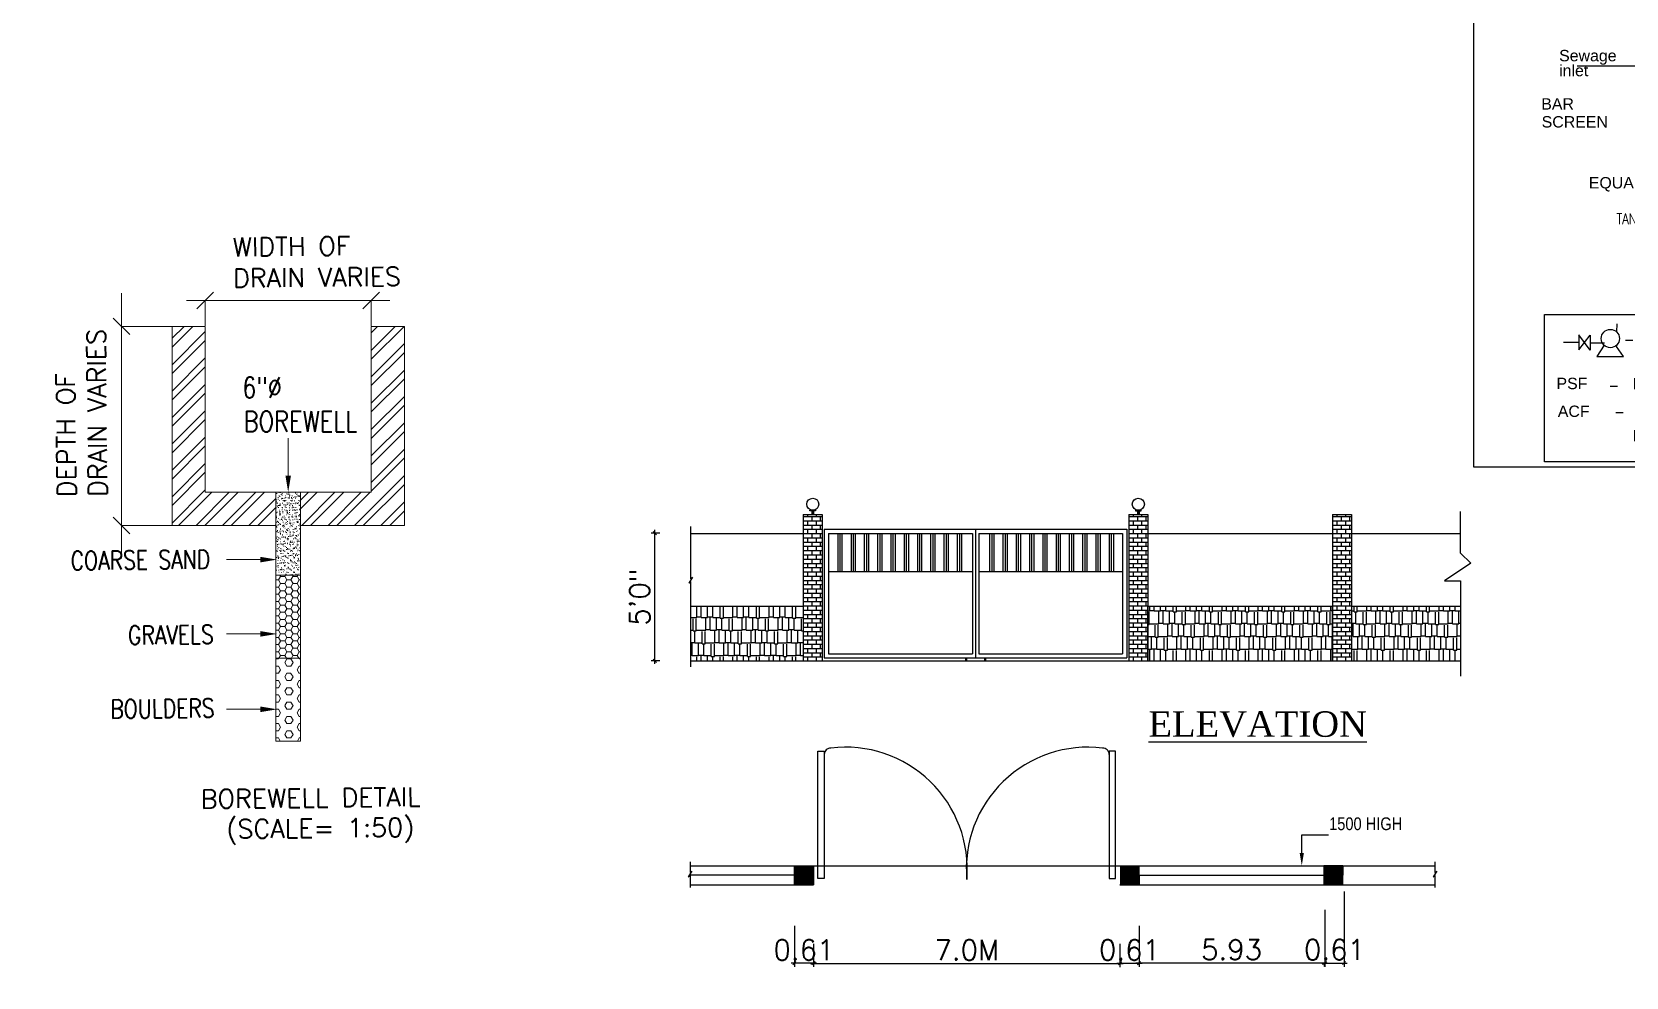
# Model space of a CAD drawing. Header units: metres. Extents: x -178271 to 51524, y -130823 to -18998.
# Drawn here: x -177750.7 to -177699.7, y -113990.9 to -113960.6 of the extents above; entities that cross this region are included whole.
import ezdxf

# ---------------------------------------------------------------- set-up
doc = ezdxf.new("R2010")
doc.units = ezdxf.units.M
doc.header["$MEASUREMENT"] = 0
for name, color, linetype, lineweight in [('32', 1, 'Continuous', 18), ('ADIM', 9, 'Continuous', 18), ('Doors', 5, 'Continuous', 15), ('Walls', 1, 'Continuous', 30), ('Y', 2, 'Continuous', 18)]:
    doc.layers.add(name, color=color, linetype=linetype, lineweight=lineweight)
for name, color, linetype in [('dime', 10, 'Continuous'), ('hat', 8, 'Continuous'), ('LAYER2', 1, 'Continuous'), ('Text', 4, 'Continuous')]:
    doc.layers.add(name, color=color, linetype=linetype)
doc.styles.add('ar', font='arial.ttf')
doc.styles.add('rd', font='ARIALN.TTF')
doc.styles.add('ROMANS', font='romans')
doc.styles.add('ROMANTIC', font='romantic.ttf', dxfattribs={"width": 0.8})
doc.styles.add('RS', font='romans.shx')
doc.styles.add('RT', font='romantic.ttf')
doc.styles.add('ST25', font='romans.shx', dxfattribs={"width": 0.8, "height": 100})
doc.styles.get("Standard").update_dxf_attribs({"font": 'romans.shx'})
doc.dimstyles.new('my1', dxfattribs={"dimtxt": 0.3, "dimasz": 0.1, "dimexe": 0.12, "dimexo": 0.5, "dimgap": 0.1, "dimtad": 1, "dimtoh": 1, "dimzin": 3, "dimdsep": 46, "dimtxsty": 'RS', "dimblk": 'OBLIQUE', "dimcen": 0.09, "dimdle": 0.1, "dimclrd": 8, "dimclre": 8, "dimclrt": 4, "dimadec": 0, "dimazin": 0, "dimtfac": 1, "dimtofl": 0, "dimtmove": 0, "dimatfit": 3, "dimldrblk": 'OBLIQUE', "dimfxl": 0, "dimtolj": 1, "dimtzin": 0, "dimarcsym": 0})

# ---------------------------------------------------------------- blocks, each defined once
blk = doc.blocks.new('TIK')
at = {"color": 0, "linetype": 'ByBlock'}
blk.add_line((-1, 0), (1.125, 0), dxfattribs=at)
at = {"layer": 'ADIM', "color": 4, "linetype": 'ByBlock'}
blk.add_line((-0.5, -0.5), (0.5, 0.5), dxfattribs=at)
blk = doc.blocks.new('5')
at = {"layer": '32'}
h = blk.add_hatch(dxfattribs=at)
h.set_pattern_fill('ANSI32', color=8, scale=2.025007, style=0)
h.set_pattern_definition([(45.000002, (-31409.01, -11980.141), (-7.1594556, 7.1594562), []), (45.000002, (-31404.237, -11980.141), (-7.1594556, 7.1594562), [])])
h.paths.add_polyline_path([(0, 0), (0, -18), (56.25, -18), (56.25, 90), (38.25, 90), (38.25, 0)])
h.paths.add_polyline_path([(-69.75, 90), (-69.75, -18), (-13.5, -18), (-13.5, 0), (-51.75, 0), (-51.75, 90)])
h = blk.add_hatch(dxfattribs=at)
h.set_pattern_fill('AR-SAND', color=8, scale=0.10125, style=0)
h.set_pattern_definition([(37.500002, (-31409.0098, -11980.1408), (-0.08504103, 2.60121209), [0, -2.05199989, 0, -2.29499988, 0, -2.19374988]), (7.500001, (-31409.0098, -11980.1408), (2.38919835, 3.8098972), [0, -1.10699991, 0, -1.84949985, 0, -0.70874994]), (327.499998, (-31410.6703, -11980.1408), (4.20409116, 0.00763972), [0, -0.67499996, 0, -2.42999986, 0, -3.17249981]), (317.499998, (-31410.6703, -11980.1408), (4.05827058, 1.184862), [0, -0.33749998, 0, -1.59299993, 0, -1.82249992])])
h.paths.add_polyline_path([(-13.5, 0), (-13.5, -45), (0, -45), (0, 0)])
h = blk.add_hatch(dxfattribs=at)
h.set_pattern_fill('HONEY', color=8, scale=1.350005, style=0)
h.set_pattern_definition([(0, (-31409.0098, -11980.1408), (3.37499972, 1.94855715), [2.2499998, -4.49999962]), (119.999998, (-31409.0098, -11980.1408), (-3.37499971, 1.94855716), [2.24999995, -4.4999999]), (60.000002, (-31409.0098, -11980.1408), (7e-09, 3.89711431), [-4.4999999, 2.24999995])])
h.paths.add_polyline_path([(-13.5, -45), (-13.5, -90), (0, -90), (0, -45)])
h = blk.add_hatch(dxfattribs=at)
h.set_pattern_fill('HEX', color=8, scale=1.350005, style=0)
h.set_pattern_definition([(0, (-31409.01, -11980.1408), (0, 3.8971143), [2.2499998, -4.4999996]), (119.999998, (-31409.01, -11980.1408), (-3.3749997, -1.94855716), [2.24999995, -4.4999999]), (60.000002, (-31406.76, -11980.1408), (-3.3749997, 1.94855716), [2.24999995, -4.4999999])])
h.paths.add_polyline_path([(-13.5, -135), (0, -135), (0, -90), (-13.5, -90)])
for p, q in [((-97.1, 99), (-97.1, 108)), ((-51.75, 90.3), (-51.75, 104.07)), ((-42.75, 104.06), (29.25, 104.06)), ((38.25, 90.3), (38.25, 104.07)), ((-69.76, 90), (-97.11, 90)), ((-97.1, 90), (-97.1, -18)), ((-6.75, 9), (-6.75, 29.38)), ((-69.76, -18), (-97.11, -18)), ((-97.1, -27), (-97.1, -36)), ((-21.8, -36.54), (-40.24, -36.54)), ((-21.8, -76.84), (-40.24, -76.84)), ((-21.8, -117.74), (-40.24, -117.74))]:
    blk.add_line(p, q, dxfattribs=at)
at = {"layer": '32', "color": 1}
for p, q in [((-69.75, 90), (-69.75, -18)), ((-69.75, 90), (-51.75, 90)), ((-51.75, 90), (-51.75, 0)), ((38.25, 90), (38.25, 0)), ((38.25, 90), (56.25, 90)), ((56.25, 90), (56.25, -18)), ((-51.75, 0), (-13.5, 0)), ((-13.5, -135), (-13.5, 0)), ((-13.5, 0), (0, 0)), ((0, -135), (0, 0)), ((0, 0), (38.25, 0)), ((-69.75, -18), (-13.5, -18)), ((0, -18), (56.25, -18)), ((-13.5, -45), (0, -45)), ((-13.5, -90), (0, -90)), ((-13.5, -135), (0, -135))]:
    blk.add_line(p, q, dxfattribs=at)
at = {"layer": '32'}
for points in [[(-5.25, 9), (-6.75, 0), (-8.25, 9)], [(-21.8, -35.04), (-12.8, -36.54), (-21.8, -38.04)], [(-21.8, -75.34), (-12.8, -76.84), (-21.8, -78.34)], [(-21.8, -116.24), (-12.8, -117.74), (-21.8, -119.24)]]:
    blk.add_solid(points, dxfattribs=at)
at = {"layer": '32', "zscale": 8.999999867307368}
for p, xscale, yscale, rotation in [((-51.75, 104.06), 8.999999248771926, 8.999999816296622, 180), ((-97.1, 90), 8.999999816296622, 8.999999248771926, 270), ((-97.1, -18), 8.999999816296622, 8.999999248771926, 90)]:
    blk.add_blockref('TIK', p, dxfattribs=dict(at, xscale=xscale, yscale=yscale, rotation=rotation))
at = {"layer": '32', "xscale": 8.999999248771926, "yscale": 8.999999816296622, "zscale": 8.999999867307368}
blk.add_blockref('TIK', (38.25, 104.06), dxfattribs=at)
at = {"layer": 'Text', "style": 'ST25', "width": 0.8}
for s, p in [('6"%%C  ', (-31.72, 51.24)), ('BOREWELL', (-30.96, 32.79))]:
    blk.add_text(s, height=11.25, dxfattribs=at).set_placement(p)
at = {"layer": 'Text', "style": 'ROMANS', "oblique": 0, "width": 0.8}
for s, p in [('COARSE SAND', (-124.72, -42.18)), ('GRAVELS', (-93.63, -82.64)), ('BOULDERS', (-103.23, -122.68))]:
    blk.add_text(s, height=10.125, rotation=0.59463, dxfattribs=at).set_placement(p)
at = {"layer": 'Text', "char_height": 10.125, "attachment_point": 1, "style": 'ROMANS'}
for s, insert, width, rotation in [('WIDTH OF\\PDRAIN VARIES', (-36.94, 138.08), 202.1638, 0.59463), ('DEPTH OF\\PDRAIN VARIES', (-131.91, -2.67), 121.2983, 90.59463), ('BOREWELL DETAIL', (-54.3, -161.36), 202.1638, 0.59463), ('(SCALE= 1:50)', (-40.38, -177.67), 202.1638, 0.59463)]:
    blk.add_mtext(s, dxfattribs=dict(at, insert=insert, width=width, rotation=rotation))
blk = doc.blocks.new('A')
at = {"layer": 'Y'}
blk.add_circle((-0.07, -0.04), 0.467, dxfattribs=at)
blk = doc.blocks.new('_Oblique')
at = {"color": 0, "linetype": 'ByBlock', "lineweight": -2}
blk.add_line((-0.5, -0.5), (0.5, 0.5), dxfattribs=at)
blk = doc.blocks.new('*D259')
at = {"layer": 'Defpoints', "color": 0, "ltscale": 1000}
for p in [(-177715.88, -113989.482), (-177725.692, -113990.457), (-177715.88, -113990.457)]:
    blk.add_point(p, dxfattribs=at)
at = {"layer": 'LAYER2', "color": 8, "lineweight": -2, "ltscale": 1000}
for p, q in [((-177725.692, -113989.957), (-177725.692, -113990.337)), ((-177715.88, -113989.982), (-177715.88, -113990.577)), ((-177725.792, -113990.457), (-177715.78, -113990.457))]:
    blk.add_line(p, q, dxfattribs=at)
at = {"layer": 'LAYER2', "color": 8, "lineweight": -2, "ltscale": 1000, "xscale": 0.1, "yscale": 0.1, "zscale": 0.1, "rotation": 180}
blk.add_blockref('_Oblique', (-177725.692, -113990.457), dxfattribs=at)
at = {"layer": 'LAYER2', "color": 8, "lineweight": -2, "ltscale": 1000, "xscale": 0.1, "yscale": 0.1, "zscale": 0.1}
blk.add_blockref('_Oblique', (-177715.88, -113990.457), dxfattribs=at)
at = {"layer": 'LAYER2', "color": 4, "ltscale": 1000, "insert": (-177720.786, -113990.032), "char_height": 0.65, "attachment_point": 5, "style": 'RS'}
blk.add_mtext('\\A1;7.0M', dxfattribs=at)
blk = doc.blocks.new('*D260')
at = {"layer": 'Defpoints', "color": 0, "ltscale": 1000}
for p in [(-177726.304, -113988.752), (-177725.692, -113989.329), (-177726.304, -113990.449)]:
    blk.add_point(p, dxfattribs=at)
at = {"layer": 'LAYER2', "color": 8, "lineweight": -2, "ltscale": 1000}
for p, q in [((-177726.304, -113989.252), (-177726.304, -113990.569)), ((-177725.692, -113989.829), (-177725.692, -113990.569)), ((-177725.592, -113990.449), (-177726.404, -113990.449))]:
    blk.add_line(p, q, dxfattribs=at)
at = {"layer": 'LAYER2', "color": 8, "lineweight": -2, "ltscale": 1000, "xscale": 0.1, "yscale": 0.1, "zscale": 0.1, "rotation": 180}
blk.add_blockref('_Oblique', (-177726.304, -113990.449), dxfattribs=at)
at = {"layer": 'LAYER2', "color": 8, "lineweight": -2, "ltscale": 1000, "xscale": 0.1, "yscale": 0.1, "zscale": 0.1}
blk.add_blockref('_Oblique', (-177725.692, -113990.449), dxfattribs=at)
at = {"layer": 'LAYER2', "color": 4, "ltscale": 1000, "insert": (-177725.998, -113990.024), "char_height": 0.65, "attachment_point": 5, "style": 'RS'}
blk.add_mtext('\\A1;0.61', dxfattribs=at)
blk = doc.blocks.new('*D261')
at = {"layer": 'Defpoints', "color": 0, "ltscale": 1000}
for p in [(-177715.269, -113988.752), (-177715.88, -113989.329), (-177715.269, -113990.449)]:
    blk.add_point(p, dxfattribs=at)
at = {"layer": 'LAYER2', "color": 8, "lineweight": -2, "ltscale": 1000}
for p, q in [((-177715.269, -113989.252), (-177715.269, -113990.569)), ((-177715.88, -113989.829), (-177715.88, -113990.569)), ((-177715.98, -113990.449), (-177715.169, -113990.449))]:
    blk.add_line(p, q, dxfattribs=at)
at = {"layer": 'LAYER2', "color": 8, "lineweight": -2, "ltscale": 1000, "xscale": 0.1, "yscale": 0.1, "zscale": 0.1, "rotation": 180}
blk.add_blockref('_Oblique', (-177715.88, -113990.449), dxfattribs=at)
at = {"layer": 'LAYER2', "color": 8, "lineweight": -2, "ltscale": 1000, "xscale": 0.1, "yscale": 0.1, "zscale": 0.1}
blk.add_blockref('_Oblique', (-177715.269, -113990.449), dxfattribs=at)
at = {"layer": 'LAYER2', "color": 4, "ltscale": 1000, "insert": (-177715.575, -113990.024), "char_height": 0.65, "attachment_point": 5, "style": 'RS'}
blk.add_mtext('\\A1;0.61', dxfattribs=at)
blk = doc.blocks.new('*D262')
at = {"layer": 'Defpoints', "color": 0, "ltscale": 1000}
for p in [(-177715.269, -113989.353), (-177709.341, -113990.005), (-177709.341, -113990.442)]:
    blk.add_point(p, dxfattribs=at)
at = {"layer": 'LAYER2', "color": 8, "lineweight": -2, "ltscale": 1000}
for p, q in [((-177715.269, -113989.853), (-177715.269, -113990.562)), ((-177715.369, -113990.442), (-177709.241, -113990.442)), ((-177709.341, -113990.505), (-177709.341, -113990.562))]:
    blk.add_line(p, q, dxfattribs=at)
at = {"layer": 'LAYER2', "color": 8, "lineweight": -2, "ltscale": 1000, "xscale": 0.1, "yscale": 0.1, "zscale": 0.1, "rotation": 180}
blk.add_blockref('_Oblique', (-177715.269, -113990.442), dxfattribs=at)
at = {"layer": 'LAYER2', "color": 8, "lineweight": -2, "ltscale": 1000, "xscale": 0.1, "yscale": 0.1, "zscale": 0.1}
blk.add_blockref('_Oblique', (-177709.341, -113990.442), dxfattribs=at)
at = {"layer": 'LAYER2', "color": 4, "ltscale": 1000, "insert": (-177712.305, -113990.017), "char_height": 0.65, "attachment_point": 5, "style": 'RS'}
blk.add_mtext('\\A1;5.93', dxfattribs=at)
blk = doc.blocks.new('*D263')
at = {"layer": 'Defpoints', "color": 0, "ltscale": 1000}
for p in [(-177708.706, -113987.66), (-177709.318, -113988.237), (-177708.706, -113990.446)]:
    blk.add_point(p, dxfattribs=at)
at = {"layer": 'LAYER2', "color": 8, "lineweight": -2, "ltscale": 1000}
for p, q in [((-177708.706, -113988.16), (-177708.706, -113990.566)), ((-177709.318, -113988.737), (-177709.318, -113990.566)), ((-177709.418, -113990.446), (-177708.606, -113990.446))]:
    blk.add_line(p, q, dxfattribs=at)
at = {"layer": 'LAYER2', "color": 8, "lineweight": -2, "ltscale": 1000, "xscale": 0.1, "yscale": 0.1, "zscale": 0.1, "rotation": 180}
blk.add_blockref('_Oblique', (-177709.318, -113990.446), dxfattribs=at)
at = {"layer": 'LAYER2', "color": 8, "lineweight": -2, "ltscale": 1000, "xscale": 0.1, "yscale": 0.1, "zscale": 0.1}
blk.add_blockref('_Oblique', (-177708.706, -113990.446), dxfattribs=at)
at = {"layer": 'LAYER2', "color": 4, "ltscale": 1000, "insert": (-177709.012, -113990.021), "char_height": 0.65, "attachment_point": 5, "style": 'RS'}
blk.add_mtext('\\A1;0.61', dxfattribs=at)
blk = doc.blocks.new('*D264')
at = {"layer": 'Defpoints', "color": 0, "ltscale": 1000}
for p in [(-177730.772, -113976.678), (-177730.108, -113976.678), (-177730.108, -113980.767)]:
    blk.add_point(p, dxfattribs=at)
at = {"layer": 'LAYER2', "color": 8, "lineweight": -2, "ltscale": 1000}
for p, q in [((-177730.608, -113976.678), (-177730.892, -113976.678)), ((-177730.772, -113980.867), (-177730.772, -113976.578)), ((-177730.608, -113980.767), (-177730.892, -113980.767))]:
    blk.add_line(p, q, dxfattribs=at)
at = {"layer": 'LAYER2', "color": 8, "lineweight": -2, "ltscale": 1000, "xscale": 0.1, "yscale": 0.1, "zscale": 0.1}
for p, rotation in [((-177730.772, -113976.678), 90), ((-177730.772, -113980.767), 270)]:
    blk.add_blockref('_Oblique', p, dxfattribs=dict(at, rotation=rotation))
at = {"layer": 'LAYER2', "color": 4, "ltscale": 1000, "insert": (-177731.259, -113978.722), "char_height": 0.65, "attachment_point": 5, "rotation": 90, "style": 'RS'}
blk.add_mtext('\\A1;5\'0"', dxfattribs=at)
blk = doc.blocks.new('sttp')
for p, q in [((-20.093, 9.259), (0, 9.259)), ((-20.093, 0), (-20.093, 9.259)), ((0, 9.259), (0, 0)), ((-4.878, 7.615), (-4.878, 6.073)), ((-16.895, 5.07), (-16.895, 6.951)), ((-15.481, 5.07), (-15.481, 6.962)), ((-14.721, 7.194), (-14.721, 5.838)), ((-14.303, 5.07), (-14.303, 7.087)), ((-11.411, 5.07), (-11.411, 7.087)), ((-6.1, 7.136), (-6.1, 5.84)), ((-16.691, 6.688), (-15.572, 6.688)), ((-14.2, 6.744), (-11.615, 6.744)), ((-11.164, 5.07), (-11.164, 6.902)), ((-9.047, 5.07), (-9.047, 6.894)), ((-8.571, 5.149), (-8.571, 6.898)), ((-6.768, 5.149), (-6.768, 6.894)), ((-16.706, 6.612), (-15.592, 6.612)), ((-16.63, 6.526), (-15.687, 6.526)), ((-14.222, 6.668), (-11.71, 6.668)), ((-14.081, 6.528), (-14.081, 6.528)), ((-14.081, 6.528), (-14.081, 6.528)), ((-14.081, 6.528), (-14.081, 6.528)), ((-13.943, 6.582), (-11.81, 6.582)), ((-10.862, 6.614), (-9.309, 6.614)), ((-10.791, 6.538), (-9.509, 6.538)), ((-10.548, 6.453), (-9.604, 6.453)), ((-8.476, 6.527), (-6.923, 6.527)), ((-8.404, 6.451), (-7.123, 6.451)), ((-8.161, 6.365), (-7.218, 6.365)), ((-2.976, 6.296), (-2.976, 5.153)), ((-1.183, 5.153), (-1.183, 6.326)), ((-4.878, 6.073), (-5.016, 6.073)), ((-4.878, 6.073), (-5.016, 6.073)), ((-2.892, 6.108), (-1.339, 6.108)), ((-2.821, 6.032), (-1.539, 6.032)), ((-2.578, 5.946), (-1.634, 5.946)), ((-14.588, 5.838), (-14.846, 5.651)), ((-14.846, 5.651), (-14.592, 5.651)), ((-14.837, 5.838), (-14.588, 5.838)), ((-14.592, 5.651), (-14.837, 5.838)), ((-14.719, 5.651), (-14.721, 5.513)), ((-11.164, 5.634), (-10.106, 5.01)), ((-10.106, 5.01), (-9.047, 5.636)), ((-5.966, 5.838), (-6.224, 5.651)), ((-6.224, 5.651), (-5.97, 5.651)), ((-6.214, 5.838), (-5.966, 5.838)), ((-5.97, 5.651), (-6.214, 5.838)), ((-6.097, 5.651), (-6.097, 5.454)), ((-5.546, 5.319), (-5.546, 5.689)), ((-5.14, 5.319), (-5.14, 5.695)), ((-4.362, 5.37), (-4.362, 5.74)), ((-3.956, 5.37), (-3.956, 5.746)), ((-15.352, 5.339), (-15.609, 5.339)), ((-15.165, 5.208), (-15.352, 5.465)), ((-15.352, 5.465), (-15.352, 5.212)), ((-15.352, 5.212), (-15.165, 5.456)), ((-15.165, 5.456), (-15.165, 5.208)), ((-13.953, 5.345), (-13.748, 5.345)), ((-13.953, 5.117), (-13.953, 5.345)), ((-13.748, 5.345), (-13.748, 5.117)), ((-13.461, 5.345), (-13.256, 5.345)), ((-13.461, 5.117), (-13.461, 5.345)), ((-13.256, 5.345), (-13.256, 5.117)), ((-13.008, 5.345), (-12.803, 5.345)), ((-13.008, 5.117), (-13.008, 5.345)), ((-12.803, 5.345), (-12.803, 5.117)), ((-12.562, 5.345), (-12.358, 5.345)), ((-12.562, 5.117), (-12.562, 5.345)), ((-12.358, 5.345), (-12.358, 5.117)), ((-12.105, 5.345), (-11.901, 5.345)), ((-12.105, 5.117), (-12.105, 5.345)), ((-11.901, 5.345), (-11.901, 5.117)), ((-6.704, 5.339), (-7.118, 5.339)), ((-6.517, 5.208), (-6.704, 5.465)), ((-6.704, 5.465), (-6.704, 5.212)), ((-6.704, 5.212), (-6.517, 5.456)), ((-6.517, 5.456), (-6.517, 5.208)), ((-4.509, 5.37), (-3.795, 5.37)), ((-4.509, 5.081), (-4.509, 5.37)), ((-3.795, 5.37), (-3.795, 5.081)), ((-17.38, 5.287), (-17.38, 4.086)), ((-16.779, 5.111), (-15.615, 5.111)), ((-16.704, 5.336), (-16.501, 5.336)), ((-16.704, 5.111), (-16.704, 5.336)), ((-16.501, 5.111), (-16.704, 5.111)), ((-16.501, 5.336), (-16.501, 5.111)), ((-16.292, 5.336), (-16.089, 5.336)), ((-16.292, 5.111), (-16.292, 5.336)), ((-16.089, 5.111), (-16.292, 5.111)), ((-16.089, 5.336), (-16.089, 5.111)), ((-15.884, 5.336), (-15.681, 5.336)), ((-15.884, 5.111), (-15.884, 5.336)), ((-15.681, 5.111), (-15.884, 5.111)), ((-15.681, 5.336), (-15.681, 5.111)), ((-15.165, 5.332), (-14.922, 5.332)), ((-14.932, 5.291), (-15.054, 5.103)), ((-15.054, 5.103), (-14.606, 5.103)), ((-14.906, 5.271), (-14.932, 5.291)), ((-14.722, 5.27), (-14.731, 5.283)), ((-14.606, 5.103), (-14.722, 5.27)), ((-14.394, 4.283), (-14.394, 5.201)), ((-14.086, 5.117), (-11.659, 5.117)), ((-13.748, 5.117), (-13.953, 5.117)), ((-13.256, 5.117), (-13.461, 5.117)), ((-12.803, 5.117), (-13.008, 5.117)), ((-12.358, 5.117), (-12.562, 5.117)), ((-11.901, 5.117), (-12.105, 5.117)), ((-8.511, 5.089), (-6.828, 5.089)), ((-6.517, 5.332), (-6.273, 5.332)), ((-6.315, 5.239), (-6.437, 5.051)), ((-6.289, 5.219), (-6.315, 5.239)), ((-6.105, 5.218), (-6.114, 5.231)), ((-5.989, 5.051), (-6.105, 5.218)), ((-5.693, 5.319), (-4.979, 5.319)), ((-5.693, 5.03), (-5.693, 5.319)), ((-4.979, 5.319), (-4.979, 5.03)), ((-3.795, 5.081), (-4.509, 5.081)), ((-2.916, 5.093), (-1.243, 5.093)), ((-16.835, 5.01), (-15.541, 5.01)), ((-14.243, 5.01), (-11.471, 5.01)), ((-11.104, 5.01), (-9.107, 5.01)), ((-6.437, 5.051), (-5.989, 5.051)), ((-4.979, 5.03), (-5.693, 5.03)), ((-14.823, 4.365), (-14.986, 4.223)), ((-14.463, 4.365), (-14.823, 4.365)), ((-14.313, 4.226), (-14.463, 4.365)), ((-17.38, 4.086), (-14.996, 4.086)), ((-14.986, 4.223), (-14.986, 4.003)), ((-14.313, 4.003), (-14.313, 4.226)), ((-14.986, 4.003), (-14.828, 3.85)), ((-14.828, 3.85), (-14.465, 3.85)), ((-14.465, 3.85), (-14.313, 4.003)), ((-10.608, 3.899), (-10.608, 3.213)), ((-9.454, 3.213), (-9.454, 3.899)), ((-8.658, 3.687), (-8.658, 3.97)), ((-7.411, 3.228), (-7.411, 3.76)), ((-7.411, 3.76), (-6.45, 3.76)), ((-7.338, 3.285), (-7.338, 3.816)), ((-7.338, 3.816), (-6.377, 3.816)), ((-7.237, 3.325), (-7.237, 3.857)), ((-7.237, 3.857), (-6.276, 3.857)), ((-7.155, 3.386), (-7.155, 3.918)), ((-7.155, 3.918), (-6.194, 3.918)), ((-7.085, 3.441), (-7.085, 3.973)), ((-7.085, 3.973), (-6.125, 3.973)), ((-6.45, 3.279), (-6.45, 3.76)), ((-6.377, 3.336), (-6.377, 3.816)), ((-6.276, 3.376), (-6.276, 3.857)), ((-6.194, 3.437), (-6.194, 3.918)), ((-6.125, 3.492), (-6.125, 3.973)), ((-11.16, 3.712), (-11.417, 3.526)), ((-11.417, 3.526), (-11.163, 3.526)), ((-11.408, 3.712), (-11.16, 3.712)), ((-11.163, 3.526), (-11.408, 3.712)), ((-11.29, 3.526), (-11.291, 3.264)), ((-8.534, 3.687), (-8.791, 3.5)), ((-8.791, 3.5), (-8.537, 3.5)), ((-8.782, 3.687), (-8.534, 3.687)), ((-8.537, 3.5), (-8.782, 3.687)), ((-8.694, 3.5), (-8.696, 3.385)), ((-7.815, 2.956), (-7.815, 3.488)), ((-7.815, 3.488), (-6.854, 3.488)), ((-7.729, 3.005), (-7.729, 3.537)), ((-7.729, 3.537), (-6.768, 3.537)), ((-7.642, 3.053), (-7.642, 3.585)), ((-7.642, 3.585), (-6.681, 3.585)), ((-7.564, 3.117), (-7.564, 3.649)), ((-7.564, 3.649), (-6.603, 3.649)), ((-7.492, 3.171), (-7.492, 3.703)), ((-7.492, 3.703), (-6.531, 3.703)), ((-6.854, 3.007), (-6.854, 3.488)), ((-6.768, 3.057), (-6.768, 3.537)), ((-6.681, 3.104), (-6.681, 3.585)), ((-6.603, 3.169), (-6.603, 3.649)), ((-6.531, 3.222), (-6.531, 3.703)), ((-6.125, 3.492), (-6.125, 3.015)), ((-10.922, 3.07), (-11.108, 3.328)), ((-11.108, 3.328), (-11.108, 3.074)), ((-11.108, 3.074), (-10.922, 3.318)), ((-10.922, 3.318), (-10.922, 3.07)), ((-9.11, 3.057), (-9.297, 3.315)), ((-9.297, 3.315), (-9.297, 3.061)), ((-9.297, 3.061), (-9.11, 3.305)), ((-9.11, 3.305), (-9.11, 3.057)), ((-7.949, 2.843), (-7.949, 3.375)), ((-7.949, 3.375), (-6.988, 3.375)), ((-7.893, 2.896), (-7.893, 3.428)), ((-7.893, 3.428), (-6.933, 3.428)), ((-6.988, 2.894), (-6.988, 3.375)), ((-6.933, 2.947), (-6.933, 3.428)), ((-11.537, 3.094), (-11.66, 2.906)), ((-11.512, 3.074), (-11.537, 3.094)), ((-11.108, 3.201), (-11.364, 3.201)), ((-11.327, 3.073), (-11.337, 3.085)), ((-11.211, 2.906), (-11.327, 3.073)), ((-10.922, 3.194), (-10.622, 3.194)), ((-10.548, 3.153), (-9.514, 3.153)), ((-9.297, 3.188), (-9.554, 3.188)), ((-9.11, 3.181), (-8.835, 3.181)), ((-8.877, 3.14), (-8.999, 2.952)), ((-8.999, 2.952), (-8.551, 2.952)), ((-8.852, 3.121), (-8.877, 3.14)), ((-8.667, 3.12), (-8.677, 3.132)), ((-8.551, 2.952), (-8.667, 3.12)), ((-11.66, 2.906), (-11.211, 2.906)), ((-7.94, 2.811), (-7.94, 2.457)), ((-6.988, 2.894), (-6.988, 2.463)), ((-18.912, 2.559), (-12.874, 2.559)), ((-18.912, 0.089), (-18.912, 2.559)), ((-17.702, 2.403), (-17.703, 2.265)), ((-12.874, 2.559), (-12.874, 0.089)), ((-18.147, 1.96), (-18.334, 2.217)), ((-18.334, 2.217), (-18.334, 1.963)), ((-18.334, 1.963), (-18.147, 2.208)), ((-18.147, 2.208), (-18.147, 1.96)), ((-18.334, 2.09), (-18.592, 2.09)), ((-18.147, 2.084), (-17.904, 2.084)), ((-17.914, 2.043), (-18.036, 1.855)), ((-17.889, 2.023), (-17.914, 2.043)), ((-17.704, 2.022), (-17.714, 2.034)), ((-17.588, 1.855), (-17.704, 2.022)), ((-17.557, 2.128), (-17.434, 2.128)), ((-18.036, 1.855), (-17.588, 1.855)), ((0, 0), (-20.093, 0)), ((-12.874, 0.089), (-18.912, 0.089))]:
    blk.add_line(p, q)
for points in [[(-5.616, 8.019), (-5.078, 8.019), (-5.078, 5.797), (-5.616, 5.797)], [(-4.432, 8.071), (-3.894, 8.071), (-3.894, 5.848), (-4.432, 5.848)]]:
    blk.add_lwpolyline(points, close=True)
for points in [[(-4.433, 7.615), (-4.878, 7.615)], [(-3.359, 6.291), (-3.359, 7.528)], [(-14.081, 6.528), (-14.081, 7.194), (-14.721, 7.194)], [(-11.01, 6.875), (-11.579, 6.956)], [(-5.617, 7.136), (-6.1, 7.136)], [(-16.896, 6.717), (-18.362, 6.717)], [(-11.049, 5.822), (-11.049, 6.275)], [(-2.977, 6.136), (-3.894, 6.225)], [(-0.764, 3.625), (-0.764, 6.172), (-1.092, 6.172)], [(-11.746, 5.507), (-11.284, 5.507), (-11.284, 3.712)], [(-16.705, 5.287), (-17.38, 5.287)], [(-14.104, 5.201), (-14.394, 5.201)], [(-10.08, 3.676), (-10.08, 4.307)], [(-7.146, 3.962), (-8.658, 3.962)], [(-5.817, 1.53), (-5.817, 3.959), (-6.074, 3.959)], [(-4.799, 3.64), (-6.087, 3.64)], [(-4.784, 2.784), (-4.784, 3.564)]]:
    blk.add_lwpolyline(points)
for centre, radius in [((-3.422, 7.808), 0.276), ((-14.827, 5.403), 0.153), ((-6.21, 5.351), 0.153), ((-11.432, 3.205), 0.153), ((-8.772, 3.252), 0.153), ((-17.809, 2.154), 0.153)]:
    blk.add_circle(centre, radius)
for centre, radius, start, end in [((-5.347, 7.921), 0.286, 20.1342, 159.8658), ((-4.163, 7.972), 0.286, 20.1342, 159.8658), ((-5.347, 5.895), 0.286, 200.1342, 339.8658), ((-4.163, 5.947), 0.286, 200.1342, 339.8658), ((-8.511, 5.149), 0.0599, 180, 270), ((-6.828, 5.149), 0.0599, 270, 0), ((-2.916, 5.153), 0.0599, 180, 270), ((-1.243, 5.153), 0.0599, 270, 0), ((-16.835, 5.07), 0.0599, 180, 270), ((-15.541, 5.07), 0.0599, 270, 0), ((-14.243, 5.07), 0.0599, 180, 270), ((-11.471, 5.07), 0.0599, 270, 0), ((-11.104, 5.07), 0.0599, 180, 270), ((-9.107, 5.07), 0.0599, 270, 0), ((-6.375, 3.126), 0.36, 59.7839, 130.9684), ((-6.306, 3.181), 0.36, 59.7839, 130.9684), ((-10.548, 3.213), 0.0599, 180, 270), ((-9.514, 3.213), 0.0599, 270, 0), ((-7.351, 3.228), 0.0599, 180, 243.6812), ((-7.172, 3.591), 0.465, 243.6812, 310.9684), ((-7.278, 3.285), 0.0599, 180, 243.6812), ((-7.098, 3.647), 0.465, 243.6812, 310.9684), ((-7.177, 3.325), 0.0599, 180, 243.6812), ((-6.998, 3.688), 0.465, 243.6812, 310.9684), ((-7.095, 3.386), 0.0599, 180, 243.6812), ((-6.916, 3.749), 0.465, 243.6812, 310.9684), ((-7.025, 3.441), 0.0599, 180, 243.6812), ((-6.846, 3.804), 0.465, 243.6812, 310.9684), ((-6.784, 2.858), 0.36, 59.7839, 130.9684), ((-6.712, 2.911), 0.36, 59.7839, 130.9684), ((-6.631, 2.969), 0.36, 59.7839, 130.9684), ((-6.558, 3.025), 0.36, 59.7839, 130.9684), ((-6.457, 3.066), 0.36, 59.7839, 130.9684), ((-7.755, 2.956), 0.0599, 180, 243.6812), ((-7.576, 3.318), 0.465, 243.6812, 310.9684), ((-7.669, 3.005), 0.0599, 180, 243.6812), ((-7.49, 3.368), 0.465, 243.6812, 310.9684), ((-7.582, 3.053), 0.0599, 180, 243.6812), ((-7.403, 3.415), 0.465, 243.6812, 310.9684), ((-7.504, 3.117), 0.0599, 180, 243.6812), ((-7.324, 3.48), 0.465, 243.6812, 310.9684), ((-7.432, 3.171), 0.0599, 180, 243.6812), ((-7.253, 3.534), 0.465, 243.6812, 310.9684), ((-7.169, 2.583), 0.36, 59.7839, 130.9684), ((-7.114, 2.636), 0.36, 59.7839, 130.9684), ((-7.035, 2.696), 0.36, 59.7839, 130.9684), ((-6.949, 2.746), 0.36, 59.7839, 130.9684), ((-6.862, 2.793), 0.36, 59.7839, 130.9684), ((-7.889, 2.843), 0.0599, 180, 243.6812), ((-7.709, 3.206), 0.465, 243.6812, 310.9684), ((-7.834, 2.896), 0.0599, 180, 243.6812), ((-7.654, 3.259), 0.465, 243.6812, 310.9684)]:
    blk.add_arc(centre, radius, start, end)
for points in [[(-4.433, 7.615), (-4.432, 7.615), (-4.433, 7.615)], [(-5.617, 7.136), (-5.616, 7.136), (-5.617, 7.136)], [(-16.896, 6.717), (-16.895, 6.717), (-16.896, 6.716)], [(-11.01, 6.875), (-11.008, 6.875), (-11.01, 6.875)], [(-3.358, 6.291), (-3.359, 6.289), (-3.359, 6.291)], [(-2.977, 6.136), (-2.976, 6.135), (-2.977, 6.135)], [(-11.049, 5.822), (-11.049, 5.82), (-11.049, 5.822)], [(-11.746, 5.507), (-11.747, 5.507), (-11.746, 5.508)], [(-16.705, 5.288), (-16.704, 5.287), (-16.705, 5.287)], [(-14.104, 5.201), (-14.103, 5.201), (-14.104, 5.2)], [(-7.146, 3.963), (-7.144, 3.962), (-7.146, 3.962)], [(-10.08, 3.676), (-10.08, 3.674), (-10.08, 3.676)], [(-4.799, 3.641), (-4.797, 3.64), (-4.799, 3.64)], [(-0.764, 3.625), (-0.764, 3.623), (-0.765, 3.625)], [(-4.784, 2.784), (-4.784, 2.783), (-4.785, 2.784)]]:
    blk.add_solid(points)
at = {"layer": 'Text'}
for p, q in [((-17.81, 1.358), (-17.687, 1.358)), ((-17.719, 0.913), (-17.596, 0.913))]:
    blk.add_line(p, q, dxfattribs=at)
blk.add_solid([(-5.817, 1.53), (-5.817, 1.529), (-5.818, 1.53)], dxfattribs=at)
at = {"width": 0.79}
for s, height, p in [('DOSER', 0.1797, (-4.539, 8.284)), ('/', 0.18, (-4.262, 7.95)), ('OZONIZER', 0.1797, (-4.708, 7.651)), ('TANK', 0.1797, (-17.706, 4.069))]:
    blk.add_text(s, height=height, dxfattribs=at).set_placement(p)
at = {"layer": 'dime', "color": 4, "style": 'ROMANTIC', "width": 0.8}
for s, p in [('%%USEWERAGE TREATMENT', (-11.391, -0.867)), ('%%UPLANT(STP)', (-10.153, -1.403))]:
    blk.add_text(s, height=0.29999, dxfattribs=at).set_placement(p)
at = {"layer": 'Text', "style": 'ar'}
for s, p in [('Sewage', (-18.666, 6.797)), ('inlet', (-18.666, 6.547)), ('BAR', (-18.965, 5.988)), ('SCREEN', (-18.958, 5.688)), ('EQUALIZATION', (-18.169, 4.668)), ('FLUIDIZED', (-14.765, 4.635)), ('PSF', (-6.939, 4.677)), ('ACF', (-5.766, 4.677)), ('TUBE', (-11.638, 4.571)), ('CLARIFIED', (-9.631, 4.589)), ('FINAL', (-3.744, 4.612)), ('BED', (-14.45, 4.336)), ('SETTLER', (-11.811, 4.272)), ('WATER', (-9.449, 4.289)), ('COLLECTION', (-4.076, 4.313)), ('BIO', (-14.416, 4.036)), ('TANK', (-9.375, 3.99)), ('TANK', (-3.707, 4.013)), ('ACTOR', (-14.565, 3.737)), ('BLOWER', (-15.597, 3.444)), ('Sewage', (-2.392, 3.34)), ('outlet', (-2.392, 3.09)), ('SLUDGE', (-11.282, 2.602)), ('LIQUID', (-6.374, 2.617)), ('COLLECTION', (-11.495, 2.302)), ('TO', (-6.161, 2.318)), ('PUMP', (-17.364, 2.06)), ('TANK', (-11.126, 2.003)), ('FILTER', (-8.453, 2.041)), ('EQUALIZATION', (-6.756, 2.018)), ('PRESS', (-8.46, 1.742)), ('TANK', (-6.293, 1.719)), ('PSF', (-18.71, 1.307)), ('PRESSURE', (-17.434, 1.303)), ('ACTIVATED', (-17.372, 0.931)), ('SOLID', (-7.943, 1.126)), ('ACF', (-18.688, 0.841)), ('CARBON', (-17.386, 0.687)), ('TO', (-7.767, 0.826)), ('FILTER', (-17.434, 0.432)), ('COMPOSIT', (-8.172, 0.527)), ('/DEPOSIT', (-8.152, 0.193))]:
    blk.add_text(s, height=0.1905, dxfattribs=at).set_placement(p)

msp = doc.modelspace()

# ---------------------------------------------------------------- hatches: boundary and pattern name
at = {"layer": 'hat'}
h = msp.add_hatch(dxfattribs=at)
h.set_pattern_fill('AR-B816', color=256, scale=0.547466, style=0)
h.set_pattern_definition([(0, (-178122.84271, -114101.11166), (0, 0.136275343), []), (90, (-178122.84271, -114101.11166), (-0.136275343, 0.136275343), [0.13627534, -0.13627534])])
h.paths.add_polyline_path([(-177725.409, -113976.078), (-177726.021, -113976.078), (-177726.021, -113980.767), (-177725.409, -113980.767)])
h = msp.add_hatch(dxfattribs=at)
h.set_pattern_fill('AR-B816', color=256, scale=0.547466, style=0)
h.set_pattern_definition([(0, (-178112.41929, -114101.11166), (0, 0.136275343), []), (90, (-178112.41929, -114101.11166), (-0.136275343, 0.136275343), [0.13627534, -0.13627534])])
h.paths.add_polyline_path([(-177714.986, -113976.078), (-177715.598, -113976.078), (-177715.598, -113980.767), (-177714.986, -113980.767)])
h = msp.add_hatch(dxfattribs=at)
h.set_pattern_fill('AR-B816', color=256, scale=0.547466, style=0)
h.set_pattern_definition([(0, (-178105.89559, -114101.11166), (0, 0.136275343), []), (90, (-178105.89559, -114101.11166), (-0.136275343, 0.136275343), [0.13627534, -0.13627534])])
h.paths.add_polyline_path([(-177708.462, -113976.078), (-177709.074, -113976.078), (-177709.074, -113980.767), (-177708.462, -113980.767)])
h = msp.add_hatch(dxfattribs=at)
h.set_pattern_fill('AR-RSHKE', color=256, scale=1.094933, style=0)
h.set_pattern_definition([(0, (-178116.1772, -114082.4002), (0.8687553, 0.40882603), [0.204413, -0.17034418, 0.23848185, -0.1022065, 0.30661952, -0.13627534]), (0, (-178115.97278, -114082.38316), (0.8687553, 0.40882603), [0.1703442, -0.6473079, 0.13627534, -0.204413]), (0, (-178115.56395, -114082.42574), (0.8687553, 0.40882603), [0.1022065, -1.0561339]), (90, (-178116.1772, -114082.4002), (-0.2895851, 0.40882603), [0.3917916, -1.2435125]), (90, (-178115.97278, -114082.4002), (-0.2895851, 0.40882603), [0.3832744, -1.2520297]), (90, (-178115.80243, -114082.4002), (-0.2895851, 0.40882603), [0.3577228, -1.2775813]), (90, (-178115.56395, -114082.42574), (-0.2895851, 0.40882603), [0.3917916, -1.2435125]), (90, (-178115.46174, -114082.42574), (-0.2895851, 0.40882603), [0.3917916, -1.2435125]), (90, (-178115.15512, -114082.4002), (-0.2895851, 0.40882603), [0.3747572, -1.2605469])])
h.paths.add_polyline_path([(-177726.021, -113979.013), (-177729.586, -113979.013), (-177729.64, -113979.013), (-177729.64, -113980.767), (-177726.021, -113980.767)])
h = msp.add_hatch(dxfattribs=at)
h.set_pattern_fill('AR-RSHKE', color=256, scale=1.094933, style=0)
h.set_pattern_definition([(0, (-179976.44886, -112859.80456), (0.86875531, 0.40882603), [0.204413015, -0.17034418, 0.23848185, -0.10220651, 0.30661952, -0.136275343]), (0, (-179976.24444, -112859.78752), (0.86875531, 0.40882603), [0.17034418, -0.64730788, 0.13627534, -0.204413015]), (0, (-179975.8356, -112859.8301), (0.86875531, 0.40882603), [0.1022065, -1.05613391]), (90, (-179976.44886, -112859.80456), (-0.289585104, 0.40882603), [0.39179161, -1.2435125]), (90, (-179976.24444, -112859.80456), (-0.289585104, 0.40882603), [0.3832744, -1.25202972]), (90, (-179976.0741, -112859.80456), (-0.289585104, 0.40882603), [0.35772278, -1.27758134]), (90, (-179975.83562, -112859.8301), (-0.289585104, 0.40882603), [0.39179161, -1.2435125]), (90, (-179975.7334, -112859.8301), (-0.289585104, 0.40882603), [0.39179161, -1.2435125]), (90, (-179975.4268, -112859.80456), (-0.289585104, 0.40882603), [0.3747572, -1.26054692])])
h.paths.add_polyline_path([(-177714.986, -113979.013), (-177714.986, -113980.767), (-177709.074, -113980.767), (-177709.074, -113979.013)])
h.paths.add_polyline_path([(-177708.462, -113979.013), (-177708.462, -113980.767), (-177704.992, -113980.767), (-177704.992, -113979.013)])

# ---------------------------------------------------------------- linework, layer by layer
for p, q in [((-177726.021, -113976.078), (-177725.409, -113976.078)), ((-177726.021, -113976.078), (-177726.021, -113980.767)), ((-177725.81, -113975.946), (-177725.626, -113975.946)), ((-177725.81, -113975.96), (-177725.81, -113975.946)), ((-177725.626, -113975.96), (-177725.81, -113975.96)), ((-177725.742, -113975.96), (-177725.742, -113976.078)), ((-177725.739, -113975.96), (-177725.739, -113976.078)), ((-177725.736, -113975.96), (-177725.736, -113976.078)), ((-177725.732, -113975.96), (-177725.732, -113976.078)), ((-177725.728, -113975.96), (-177725.728, -113976.078)), ((-177725.722, -113975.96), (-177725.722, -113976.078)), ((-177725.715, -113975.96), (-177725.715, -113976.078)), ((-177725.709, -113975.96), (-177725.709, -113976.078)), ((-177725.702, -113975.96), (-177725.702, -113976.078)), ((-177725.698, -113975.96), (-177725.698, -113976.078)), ((-177725.694, -113975.96), (-177725.694, -113976.078)), ((-177725.692, -113975.96), (-177725.692, -113976.078)), ((-177725.689, -113975.96), (-177725.689, -113976.078)), ((-177725.626, -113975.946), (-177725.626, -113975.96)), ((-177725.409, -113976.078), (-177725.409, -113980.767)), ((-177715.598, -113976.078), (-177714.986, -113976.078)), ((-177715.598, -113976.078), (-177715.598, -113980.767)), ((-177715.381, -113975.946), (-177715.381, -113975.96)), ((-177715.197, -113975.946), (-177715.381, -113975.946)), ((-177715.381, -113975.96), (-177715.197, -113975.96)), ((-177715.318, -113975.96), (-177715.318, -113976.078)), ((-177715.315, -113975.96), (-177715.315, -113976.078)), ((-177715.313, -113975.96), (-177715.313, -113976.078)), ((-177715.309, -113975.96), (-177715.309, -113976.078)), ((-177715.305, -113975.96), (-177715.305, -113976.078)), ((-177715.298, -113975.96), (-177715.298, -113976.078)), ((-177715.292, -113975.96), (-177715.292, -113976.078)), ((-177715.285, -113975.96), (-177715.285, -113976.078)), ((-177715.279, -113975.96), (-177715.279, -113976.078)), ((-177715.275, -113975.96), (-177715.275, -113976.078)), ((-177715.271, -113975.96), (-177715.271, -113976.078)), ((-177715.268, -113975.96), (-177715.268, -113976.078)), ((-177715.265, -113975.96), (-177715.265, -113976.078)), ((-177715.197, -113975.96), (-177715.197, -113975.946)), ((-177714.986, -113976.078), (-177714.986, -113980.767)), ((-177709.074, -113976.078), (-177708.462, -113976.078)), ((-177709.074, -113976.078), (-177709.074, -113980.767)), ((-177708.462, -113976.078), (-177708.462, -113980.767)), ((-177704.98, -113977.321), (-177704.98, -113975.987)), ((-177729.626, -113976.463), (-177729.626, -113978.141)), ((-177729.626, -113976.689), (-177726.021, -113976.689)), ((-177725.346, -113976.556), (-177715.661, -113976.556)), ((-177725.346, -113976.556), (-177725.346, -113980.673)), ((-177725.213, -113976.689), (-177720.605, -113976.689)), ((-177725.213, -113976.689), (-177725.213, -113980.54)), ((-177720.605, -113976.689), (-177720.605, -113980.54)), ((-177720.503, -113976.556), (-177720.503, -113980.673)), ((-177720.402, -113976.689), (-177720.402, -113980.54)), ((-177715.794, -113976.689), (-177715.794, -113980.54)), ((-177715.661, -113976.556), (-177715.661, -113980.673)), ((-177714.986, -113976.689), (-177709.074, -113976.689)), ((-177708.462, -113976.689), (-177704.98, -113976.689)), ((-177704.646, -113977.642), (-177704.98, -113977.321)), ((-177725.213, -113977.912), (-177720.605, -113977.912)), ((-177704.646, -113977.642), (-177705.488, -113978.21)), ((-177729.565, -113978.094), (-177729.683, -113978.279)), ((-177729.683, -113978.279), (-177729.626, -113978.233)), ((-177729.626, -113978.141), (-177729.565, -113978.094)), ((-177729.626, -113978.233), (-177729.626, -113980.964)), ((-177705.488, -113978.21), (-177704.98, -113978.21)), ((-177704.98, -113978.21), (-177704.98, -113981.259)), ((-177729.626, -113979.013), (-177726.021, -113979.013)), ((-177729.586, -113979.013), (-177726.021, -113979.013)), ((-177714.986, -113979.013), (-177709.074, -113979.013)), ((-177714.986, -113979.013), (-177709.074, -113979.013)), ((-177714.986, -113980.767), (-177714.986, -113979.013)), ((-177709.074, -113980.767), (-177709.074, -113979.013)), ((-177708.462, -113979.013), (-177708.462, -113980.767)), ((-177708.462, -113979.013), (-177704.992, -113979.013)), ((-177708.462, -113979.013), (-177704.992, -113979.013)), ((-177729.626, -113980.767), (-177704.992, -113980.767)), ((-177725.346, -113980.673), (-177720.503, -113980.673)), ((-177725.213, -113980.54), (-177720.605, -113980.54)), ((-177720.824, -113980.673), (-177720.824, -113980.767)), ((-177720.79, -113980.673), (-177720.79, -113980.767)), ((-177720.503, -113980.673), (-177715.661, -113980.673)), ((-177720.402, -113980.54), (-177715.794, -113980.54)), ((-177720.222, -113980.673), (-177720.222, -113980.767)), ((-177720.188, -113980.673), (-177720.188, -113980.767)), ((-177710.059, -113986.921), (-177710.059, -113986.336)), ((-177710.059, -113986.336), (-177709.2, -113986.336)), ((-177729.584, -113987.505), (-177729.702, -113987.69)), ((-177726.304, -113987.636), (-177729.647, -113987.636)), ((-177729.644, -113987.206), (-177729.644, -113987.552)), ((-177729.644, -113987.33), (-177726.173, -113987.33)), ((-177729.644, -113987.552), (-177729.584, -113987.505)), ((-177725.692, -113987.33), (-177715.88, -113987.33)), ((-177715.88, -113987.33), (-177705.797, -113987.33)), ((-177715.269, -113987.636), (-177709.357, -113987.636)), ((-177708.745, -113987.33), (-177705.797, -113987.33)), ((-177705.736, -113987.505), (-177705.854, -113987.69)), ((-177705.797, -113987.206), (-177705.797, -113987.552)), ((-177705.797, -113987.552), (-177705.736, -113987.505)), ((-177729.702, -113987.69), (-177729.644, -113987.644)), ((-177729.644, -113987.644), (-177729.644, -113988.023)), ((-177729.644, -113987.941), (-177726.173, -113987.941)), ((-177715.88, -113987.941), (-177705.797, -113987.941)), ((-177705.854, -113987.69), (-177705.797, -113987.644)), ((-177705.797, -113987.644), (-177705.797, -113988.023))]:
    msp.add_line(p, q)
for centre in [(-177725.715, -113975.753), (-177715.292, -113975.753)]:
    msp.add_ellipse(centre, major_axis=(0.136, 0.136), ratio=1, start_param=5.497787, end_param=11.780972)
msp.add_solid([(-177709.991, -113986.921), (-177710.127, -113986.921), (-177710.059, -113987.33)])
for p, q in [((-177724.916, -113976.689), (-177724.916, -113977.912)), ((-177724.848, -113976.689), (-177724.848, -113977.912)), ((-177724.78, -113976.689), (-177724.78, -113977.912)), ((-177724.491, -113976.689), (-177724.491, -113977.912)), ((-177724.423, -113976.689), (-177724.423, -113977.912)), ((-177724.355, -113976.689), (-177724.355, -113977.912)), ((-177724.066, -113976.689), (-177724.066, -113977.912)), ((-177723.998, -113976.689), (-177723.998, -113977.912)), ((-177723.93, -113976.689), (-177723.93, -113977.912)), ((-177723.641, -113976.689), (-177723.641, -113977.912)), ((-177723.573, -113976.689), (-177723.573, -113977.912)), ((-177723.505, -113976.689), (-177723.505, -113977.912)), ((-177723.216, -113976.689), (-177723.216, -113977.912)), ((-177723.148, -113976.689), (-177723.148, -113977.912)), ((-177723.08, -113976.689), (-177723.08, -113977.912)), ((-177722.791, -113976.689), (-177722.791, -113977.912)), ((-177722.723, -113976.689), (-177722.723, -113977.912)), ((-177722.655, -113976.689), (-177722.655, -113977.912)), ((-177722.366, -113976.689), (-177722.366, -113977.912)), ((-177722.298, -113976.689), (-177722.298, -113977.912)), ((-177722.23, -113976.689), (-177722.23, -113977.912)), ((-177721.941, -113976.689), (-177721.941, -113977.912)), ((-177721.873, -113976.689), (-177721.873, -113977.912)), ((-177721.805, -113976.689), (-177721.805, -113977.912)), ((-177721.516, -113976.689), (-177721.516, -113977.912)), ((-177721.448, -113976.689), (-177721.448, -113977.912)), ((-177721.38, -113976.689), (-177721.38, -113977.912)), ((-177721.09, -113976.689), (-177721.09, -113977.912)), ((-177721.022, -113976.689), (-177721.022, -113977.912)), ((-177720.955, -113976.689), (-177720.955, -113977.912)), ((-177720.402, -113976.689), (-177715.794, -113976.689)), ((-177720.052, -113976.689), (-177720.052, -113977.912)), ((-177719.984, -113976.689), (-177719.984, -113977.912)), ((-177719.916, -113976.689), (-177719.916, -113977.912)), ((-177719.627, -113976.689), (-177719.627, -113977.912)), ((-177719.559, -113976.689), (-177719.559, -113977.912)), ((-177719.491, -113976.689), (-177719.491, -113977.912)), ((-177719.202, -113976.689), (-177719.202, -113977.912)), ((-177719.134, -113976.689), (-177719.134, -113977.912)), ((-177719.066, -113976.689), (-177719.066, -113977.912)), ((-177718.777, -113976.689), (-177718.777, -113977.912)), ((-177718.709, -113976.689), (-177718.709, -113977.912)), ((-177718.641, -113976.689), (-177718.641, -113977.912)), ((-177718.352, -113976.689), (-177718.352, -113977.912)), ((-177718.284, -113976.689), (-177718.284, -113977.912)), ((-177718.216, -113976.689), (-177718.216, -113977.912)), ((-177717.927, -113976.689), (-177717.927, -113977.912)), ((-177717.859, -113976.689), (-177717.859, -113977.912)), ((-177717.791, -113976.689), (-177717.791, -113977.912)), ((-177717.502, -113976.689), (-177717.502, -113977.912)), ((-177717.434, -113976.689), (-177717.434, -113977.912)), ((-177717.366, -113976.689), (-177717.366, -113977.912)), ((-177717.077, -113976.689), (-177717.077, -113977.912)), ((-177717.009, -113976.689), (-177717.009, -113977.912)), ((-177716.941, -113976.689), (-177716.941, -113977.912)), ((-177716.652, -113976.689), (-177716.652, -113977.912)), ((-177716.584, -113976.689), (-177716.584, -113977.912)), ((-177716.516, -113976.689), (-177716.516, -113977.912)), ((-177716.227, -113976.689), (-177716.227, -113977.912)), ((-177716.159, -113976.689), (-177716.159, -113977.912)), ((-177716.091, -113976.689), (-177716.091, -113977.912)), ((-177720.402, -113977.912), (-177715.794, -113977.912)), ((-177726.304, -113987.636), (-177726.304, -113987.941)), ((-177725.692, -113987.33), (-177725.692, -113987.941)), ((-177715.269, -113987.636), (-177715.269, -113987.941)), ((-177709.357, -113987.33), (-177709.357, -113987.636)), ((-177709.357, -113987.33), (-177709.357, -113987.941)), ((-177708.745, -113987.33), (-177709.357, -113987.33)), ((-177709.357, -113987.636), (-177708.745, -113987.636)), ((-177708.745, -113987.33), (-177708.745, -113987.636)), ((-177708.745, -113987.941), (-177708.745, -113987.33)), ((-177726.304, -113987.941), (-177725.692, -113987.941)), ((-177715.88, -113987.941), (-177715.269, -113987.941)), ((-177715.269, -113987.941), (-177715.88, -113987.941)), ((-177709.357, -113987.941), (-177708.745, -113987.941))]:
    msp.add_line(p, q, dxfattribs=at)
at = {"layer": 'hat', "linetype": 'Continuous'}
for p, q in [((-177725.551, -113983.661), (-177725.348, -113983.661)), ((-177725.551, -113987.739), (-177725.551, -113983.661)), ((-177725.348, -113983.661), (-177725.348, -113987.739)), ((-177716.021, -113983.661), (-177716.225, -113983.661)), ((-177716.225, -113983.661), (-177716.225, -113987.739)), ((-177716.021, -113987.739), (-177716.021, -113983.661)), ((-177726.304, -113987.941), (-177726.304, -113987.33)), ((-177726.304, -113987.33), (-177725.692, -113987.33)), ((-177715.269, -113987.941), (-177715.269, -113987.33)), ((-177725.692, -113987.941), (-177726.304, -113987.941)), ((-177725.348, -113987.739), (-177725.551, -113987.739)), ((-177716.225, -113987.739), (-177716.021, -113987.739)), ((-177715.88, -113987.941), (-177715.269, -113987.941))]:
    msp.add_line(p, q, dxfattribs=at)
at = {"layer": 'hat'}
for centre, start_param, end_param in [((-177724.665, -113987.427), 5.409908, 7.189505), ((-177716.907, -113987.427), 0.664477, 2.444074)]:
    msp.add_ellipse(centre, major_axis=(2.753, 2.753), ratio=1, start_param=start_param, end_param=end_param, dxfattribs=at)
at = {"layer": 'hat', "linetype": 'Continuous'}
for centre, major_axis, start_param, end_param in [((-177725.144, -113983.765), (-0.144, 0.144), -0.827943, 0.785398), ((-177716.429, -113983.765), (0.144, 0.144), 5.497787, 7.111129)]:
    msp.add_ellipse(centre, major_axis=major_axis, ratio=1, start_param=start_param, end_param=end_param, dxfattribs=at)
for points in [[(-177726.304, -113987.33), (-177725.692, -113987.33), (-177726.304, -113987.941), (-177725.692, -113987.941)], [(-177715.269, -113987.33), (-177715.88, -113987.33), (-177715.269, -113987.941), (-177715.88, -113987.941)]]:
    msp.add_solid(points, dxfattribs=at)
at = {"layer": 'hat'}
msp.add_solid([(-177709.357, -113987.33), (-177708.745, -113987.33), (-177709.357, -113987.941), (-177708.745, -113987.941)], dxfattribs=at)

# ---------------------------------------------------------------- block references
at = {"layer": 'Doors', "xscale": 0.0681376715911029, "yscale": 0.0681376715911029, "zscale": 0.0681376715911029}
msp.add_blockref('A', (-177726.1, -113987.397), dxfattribs=at)
at = {"layer": 'Walls', "xscale": 1.912397340682218, "yscale": 1.912397340682218, "zscale": 1.912397340682218}
msp.add_blockref('sttp', (-177666.123, -113974.567), dxfattribs=at)
at = {"layer": 'Walls', "color": 2, "xscale": 0.0590319875773275, "yscale": 0.0590319875773275, "zscale": 0.0590319875773275}
msp.add_blockref('5', (-177742.111, -113975.37), dxfattribs=at)

# ---------------------------------------------------------------- texts
at = {"layer": 'Text'}
for s, height, style, p in [('%%uELEVATION', 0.81765, 'RT', (-177714.968, -113983.201)), ('1500 HIGH', 0.4088, 'rd', (-177709.184, -113986.19))]:
    msp.add_text(s, height=height, dxfattribs=dict(at, style=style)).set_placement(p)

# ---------------------------------------------------------------- dimensions: what is measured, and where the dimension line sits
at = {"layer": 'LAYER2', "ltscale": 1000}
dim = msp.add_linear_dim(base=(-177730.772, -113976.678), p1=(-177730.108, -113980.767), p2=(-177730.108, -113976.678), angle=90, text='5\'0"', dimstyle='my1', override={"dimtxt": 0.65, "dimpost": '\\X'}, dxfattribs=at)
dim.commit()
dim.dimension.update_dxf_attribs({"geometry": '*D264', "text_midpoint": (-177731.259, -113978.722)})
for base, p1, p2, picture, middle in [((-177708.706, -113990.446), (-177709.318, -113988.237), (-177708.706, -113987.66), '*D263', (-177709.012, -113990.446)), ((-177715.269, -113990.449), (-177715.88, -113989.329), (-177715.269, -113988.752), '*D261', (-177715.575, -113990.449))]:
    dim = msp.add_linear_dim(base=base, p1=p1, p2=p2, angle=180, dimstyle='my1', override={"dimtxt": 0.65, "dimpost": '\\X'}, dxfattribs=at)
    dim.commit()
    dim.dimension.update_dxf_attribs({"geometry": picture, "text_midpoint": middle, "dimtype": 160})
dim = msp.add_linear_dim(base=(-177726.304, -113990.449), p1=(-177725.692, -113989.329), p2=(-177726.304, -113988.752), dimstyle='my1', override={"dimtxt": 0.65, "dimpost": '\\X'}, dxfattribs=at)
dim.commit()
dim.dimension.update_dxf_attribs({"geometry": '*D260', "text_midpoint": (-177725.998, -113990.449), "dimtype": 160})
dim = msp.add_linear_dim(base=(-177715.88, -113990.457), p1=(-177725.692, -113990.457), p2=(-177715.88, -113989.482), text='7.0M', dimstyle='my1', override={"dimtxt": 0.65, "dimpost": '\\X'}, dxfattribs=at)
dim.commit()
dim.dimension.update_dxf_attribs({"geometry": '*D259', "text_midpoint": (-177720.786, -113990.032)})
dim = msp.add_linear_dim(base=(-177709.341, -113990.442), p1=(-177715.269, -113989.353), p2=(-177709.341, -113990.005), dimstyle='my1', override={"dimtxt": 0.65, "dimpost": '\\X'}, dxfattribs=at)
dim.commit()
dim.dimension.update_dxf_attribs({"geometry": '*D262', "text_midpoint": (-177712.305, -113990.017)})

doc.saveas('drawing.dxf')
